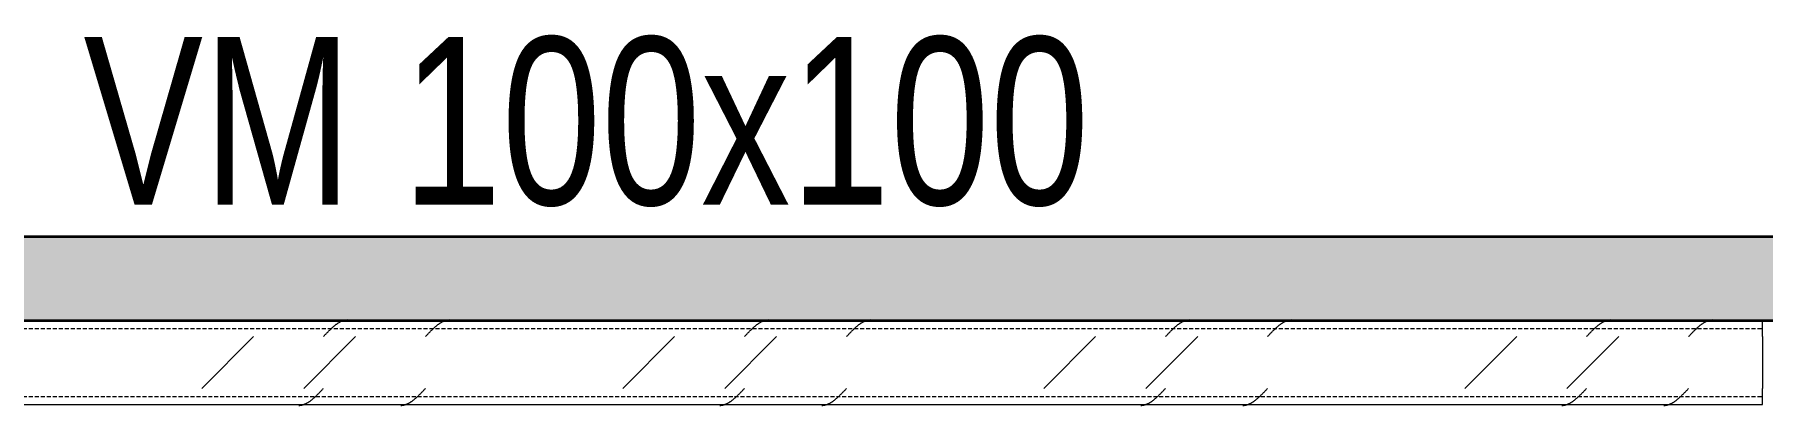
# Model space of a CAD drawing. Header units: centimetres. Extents: x -6111 to 13767, y -285 to 1600.
# Drawn here: x 10934.9 to 11141.2, y 505.4 to 549.7 of the extents above; entities that cross this region are included whole.
import ezdxf

# ---------------------------------------------------------------- set-up
doc = ezdxf.new("R2010")
doc.units = ezdxf.units.CM
doc.linetypes.add('Hidden', pattern=[0.714375, 0.47625, -0.238125])
for name, color, linetype, lineweight in [('A-FLOR', 7, 'Continuous', 9), ('A-FLOR-PATT', 7, 'Continuous', 35), ('S-BEAM', 7, 'Continuous', 9), ('S-BEAM-IDEN', 7, 'Continuous', 18)]:
    doc.layers.add(name, color=color, linetype=linetype, lineweight=lineweight)
doc.styles.add('Century Gothic_2', font='GOTHIC.TTF', dxfattribs={"width": 0.8, "height": 20})

# ---------------------------------------------------------------- blocks, each defined once
blk = doc.blocks.new('PQ_RVR_ARQ-01_ZZ_ZZ_MO_T_A_rvt-4-Elevación Eje 5')
at = {"layer": 'A-FLOR-PATT', "lineweight": 9, "true_color": 0xeaeaea}
blk.add_hatch(color=254, dxfattribs=at).paths.add_polyline_path([(-2573.07, 515.53), (-2300.13, 515.53), (-2300.13, 525.53), (-2573.49, 525.53), (-2573.42, 515.53)])
at = {"layer": 'A-FLOR', "color": 254, "lineweight": 35, "true_color": 0xcccccc}
for p, q in [((-2300.13, 525.53), (-2573.49, 525.53)), ((-2573.49, 515.53), (-2300.13, 515.53))]:
    blk.add_line(p, q, dxfattribs=at)
blk = doc.blocks.new('FP_116-Elevación Eje 5')
at = {"layer": 'S-BEAM'}
blk.add_line((-2302.2, 515.53), (-2572.12, 515.53), dxfattribs=at)
at = {"layer": 'S-BEAM', "color": 9, "true_color": 0xc0c0c0}
for p, q in [((-2473.85, 513.87), (-2473.8, 513.92)), ((-2473.8, 513.92), (-2473.75, 513.97)), ((-2473.75, 513.97), (-2473.71, 514.02)), ((-2473.71, 514.02), (-2473.66, 514.07)), ((-2473.66, 514.07), (-2473.61, 514.12)), ((-2473.61, 514.12), (-2473.57, 514.16)), ((-2473.57, 514.16), (-2473.52, 514.21)), ((-2473.52, 514.21), (-2473.47, 514.26)), ((-2473.47, 514.26), (-2473.43, 514.31)), ((-2473.43, 514.31), (-2473.38, 514.35)), ((-2473.38, 514.35), (-2473.33, 514.4)), ((-2473.33, 514.4), (-2473.29, 514.44)), ((-2473.29, 514.44), (-2473.24, 514.49)), ((-2473.24, 514.49), (-2473.19, 514.53)), ((-2473.19, 514.53), (-2473.15, 514.58)), ((-2473.15, 514.58), (-2473.1, 514.62)), ((-2473.1, 514.62), (-2473.05, 514.66)), ((-2473.05, 514.66), (-2473.01, 514.71)), ((-2473.01, 514.71), (-2472.96, 514.75)), ((-2472.96, 514.75), (-2472.91, 514.79)), ((-2472.91, 514.79), (-2472.87, 514.83)), ((-2472.87, 514.83), (-2472.82, 514.87)), ((-2472.82, 514.87), (-2472.77, 514.91)), ((-2472.77, 514.91), (-2472.72, 514.95)), ((-2472.72, 514.95), (-2472.68, 514.98)), ((-2472.68, 514.98), (-2472.63, 515.02)), ((-2472.63, 515.02), (-2472.58, 515.05)), ((-2472.58, 515.05), (-2472.54, 515.09)), ((-2472.54, 515.09), (-2472.49, 515.12)), ((-2472.49, 515.12), (-2472.44, 515.16)), ((-2472.44, 515.16), (-2472.4, 515.19)), ((-2472.4, 515.19), (-2472.35, 515.22)), ((-2472.35, 515.22), (-2472.3, 515.25)), ((-2472.3, 515.25), (-2472.26, 515.28)), ((-2472.26, 515.28), (-2472.21, 515.31)), ((-2472.21, 515.31), (-2472.16, 515.33)), ((-2472.16, 515.33), (-2472.12, 515.36)), ((-2472.12, 515.36), (-2472.07, 515.38)), ((-2472.07, 515.38), (-2472.02, 515.41)), ((-2472.02, 515.41), (-2471.98, 515.43)), ((-2471.98, 515.43), (-2471.93, 515.45)), ((-2471.93, 515.45), (-2471.88, 515.47)), ((-2471.88, 515.47), (-2471.84, 515.49)), ((-2471.84, 515.49), (-2471.79, 515.51)), ((-2471.79, 515.51), (-2471.74, 515.53)), ((-2471.74, 515.53), (-2471.7, 515.54)), ((-2471.7, 515.54), (-2471.65, 515.56)), ((-2471.65, 515.56), (-2471.6, 515.57)), ((-2471.6, 515.57), (-2471.56, 515.59)), ((-2471.56, 515.59), (-2471.51, 515.6)), ((-2471.51, 515.6), (-2471.46, 515.61)), ((-2471.46, 515.61), (-2471.42, 515.62)), ((-2471.42, 515.62), (-2471.37, 515.63)), ((-2471.37, 515.63), (-2471.32, 515.63)), ((-2471.32, 515.63), (-2471.28, 515.64)), ((-2471.28, 515.64), (-2471.23, 515.64)), ((-2471.23, 515.64), (-2471.18, 515.64)), ((-2471.18, 515.64), (-2471.14, 515.65)), ((-2461.66, 513.87), (-2461.61, 513.92)), ((-2461.61, 513.92), (-2461.56, 513.97)), ((-2461.56, 513.97), (-2461.52, 514.02)), ((-2461.52, 514.02), (-2461.47, 514.07)), ((-2461.47, 514.07), (-2461.42, 514.12)), ((-2461.42, 514.12), (-2461.38, 514.16)), ((-2461.38, 514.16), (-2461.33, 514.21)), ((-2461.33, 514.21), (-2461.28, 514.26)), ((-2461.28, 514.26), (-2461.24, 514.31)), ((-2461.24, 514.31), (-2461.19, 514.35)), ((-2461.19, 514.35), (-2461.14, 514.4)), ((-2461.14, 514.4), (-2461.1, 514.44)), ((-2461.1, 514.44), (-2461.05, 514.49)), ((-2461.05, 514.49), (-2461, 514.53)), ((-2461, 514.53), (-2460.96, 514.58)), ((-2460.96, 514.58), (-2460.91, 514.62)), ((-2460.91, 514.62), (-2460.86, 514.66)), ((-2460.86, 514.66), (-2460.82, 514.71)), ((-2460.82, 514.71), (-2460.77, 514.75)), ((-2460.77, 514.75), (-2460.72, 514.79)), ((-2460.72, 514.79), (-2460.68, 514.83)), ((-2460.68, 514.83), (-2460.63, 514.87)), ((-2460.63, 514.87), (-2460.58, 514.91)), ((-2460.58, 514.91), (-2460.54, 514.95)), ((-2460.54, 514.95), (-2460.49, 514.98)), ((-2460.49, 514.98), (-2460.44, 515.02)), ((-2460.44, 515.02), (-2460.4, 515.05)), ((-2460.4, 515.05), (-2460.35, 515.09)), ((-2460.35, 515.09), (-2460.3, 515.12)), ((-2460.3, 515.12), (-2460.25, 515.16)), ((-2460.25, 515.16), (-2460.21, 515.19)), ((-2460.21, 515.19), (-2460.16, 515.22)), ((-2460.16, 515.22), (-2460.11, 515.25)), ((-2460.11, 515.25), (-2460.07, 515.28)), ((-2460.07, 515.28), (-2460.02, 515.31)), ((-2460.02, 515.31), (-2459.97, 515.33)), ((-2459.97, 515.33), (-2459.93, 515.36)), ((-2459.93, 515.36), (-2459.88, 515.38)), ((-2459.88, 515.38), (-2459.83, 515.41)), ((-2459.83, 515.41), (-2459.79, 515.43)), ((-2459.79, 515.43), (-2459.74, 515.45)), ((-2459.74, 515.45), (-2459.69, 515.47)), ((-2459.69, 515.47), (-2459.65, 515.49)), ((-2459.65, 515.49), (-2459.6, 515.51)), ((-2459.6, 515.51), (-2459.55, 515.53)), ((-2459.55, 515.53), (-2459.51, 515.54)), ((-2459.51, 515.54), (-2459.46, 515.56)), ((-2459.46, 515.56), (-2459.41, 515.57)), ((-2459.41, 515.57), (-2459.37, 515.59)), ((-2459.37, 515.59), (-2459.32, 515.6)), ((-2459.32, 515.6), (-2459.27, 515.61)), ((-2459.27, 515.61), (-2459.23, 515.62)), ((-2459.23, 515.62), (-2459.18, 515.63)), ((-2459.18, 515.63), (-2459.13, 515.63)), ((-2459.13, 515.63), (-2459.09, 515.64)), ((-2459.09, 515.64), (-2459.04, 515.64)), ((-2459.04, 515.64), (-2458.99, 515.64)), ((-2458.99, 515.64), (-2458.95, 515.65)), ((-2423.56, 513.87), (-2423.51, 513.92)), ((-2423.51, 513.92), (-2423.46, 513.97)), ((-2423.46, 513.97), (-2423.42, 514.02)), ((-2423.42, 514.02), (-2423.37, 514.07)), ((-2423.37, 514.07), (-2423.32, 514.12)), ((-2423.32, 514.12), (-2423.28, 514.16)), ((-2423.28, 514.16), (-2423.23, 514.21)), ((-2423.23, 514.21), (-2423.18, 514.26)), ((-2423.18, 514.26), (-2423.14, 514.31)), ((-2423.14, 514.31), (-2423.09, 514.35)), ((-2423.09, 514.35), (-2423.04, 514.4)), ((-2423.04, 514.4), (-2423, 514.44)), ((-2423, 514.44), (-2422.95, 514.49)), ((-2422.95, 514.49), (-2422.9, 514.53)), ((-2422.9, 514.53), (-2422.86, 514.58)), ((-2422.86, 514.58), (-2422.81, 514.62)), ((-2422.81, 514.62), (-2422.76, 514.66)), ((-2422.76, 514.66), (-2422.72, 514.71)), ((-2422.72, 514.71), (-2422.67, 514.75)), ((-2422.67, 514.75), (-2422.62, 514.79)), ((-2422.62, 514.79), (-2422.58, 514.83)), ((-2422.58, 514.83), (-2422.53, 514.87)), ((-2422.53, 514.87), (-2422.48, 514.91)), ((-2422.48, 514.91), (-2422.44, 514.95)), ((-2422.44, 514.95), (-2422.39, 514.98)), ((-2422.39, 514.98), (-2422.34, 515.02)), ((-2422.34, 515.02), (-2422.3, 515.05)), ((-2422.3, 515.05), (-2422.25, 515.09)), ((-2422.25, 515.09), (-2422.2, 515.12)), ((-2422.2, 515.12), (-2422.15, 515.16)), ((-2422.15, 515.16), (-2422.11, 515.19)), ((-2422.11, 515.19), (-2422.06, 515.22)), ((-2422.06, 515.22), (-2422.01, 515.25)), ((-2422.01, 515.25), (-2421.97, 515.28)), ((-2421.97, 515.28), (-2421.92, 515.31)), ((-2421.92, 515.31), (-2421.87, 515.33)), ((-2421.87, 515.33), (-2421.83, 515.36)), ((-2421.83, 515.36), (-2421.78, 515.38)), ((-2421.78, 515.38), (-2421.73, 515.41)), ((-2421.73, 515.41), (-2421.69, 515.43)), ((-2421.69, 515.43), (-2421.64, 515.45)), ((-2421.64, 515.45), (-2421.59, 515.47)), ((-2421.59, 515.47), (-2421.55, 515.49)), ((-2421.55, 515.49), (-2421.5, 515.51)), ((-2421.5, 515.51), (-2421.45, 515.53)), ((-2421.45, 515.53), (-2421.41, 515.54)), ((-2421.41, 515.54), (-2421.36, 515.56)), ((-2421.36, 515.56), (-2421.31, 515.57)), ((-2421.31, 515.57), (-2421.27, 515.59)), ((-2421.27, 515.59), (-2421.22, 515.6)), ((-2421.22, 515.6), (-2421.17, 515.61)), ((-2421.17, 515.61), (-2421.13, 515.62)), ((-2421.13, 515.62), (-2421.08, 515.63)), ((-2421.08, 515.63), (-2421.03, 515.63)), ((-2421.03, 515.63), (-2420.99, 515.64)), ((-2420.99, 515.64), (-2420.94, 515.64)), ((-2420.94, 515.64), (-2420.89, 515.64)), ((-2420.89, 515.64), (-2420.85, 515.65)), ((-2411.37, 513.87), (-2411.32, 513.92)), ((-2411.32, 513.92), (-2411.27, 513.97)), ((-2411.27, 513.97), (-2411.23, 514.02)), ((-2411.23, 514.02), (-2411.18, 514.07)), ((-2411.18, 514.07), (-2411.13, 514.12)), ((-2411.13, 514.12), (-2411.09, 514.16)), ((-2411.09, 514.16), (-2411.04, 514.21)), ((-2411.04, 514.21), (-2410.99, 514.26)), ((-2410.99, 514.26), (-2410.95, 514.31)), ((-2410.95, 514.31), (-2410.9, 514.35)), ((-2410.9, 514.35), (-2410.85, 514.4)), ((-2410.85, 514.4), (-2410.81, 514.44)), ((-2410.81, 514.44), (-2410.76, 514.49)), ((-2410.76, 514.49), (-2410.71, 514.53)), ((-2410.71, 514.53), (-2410.67, 514.58)), ((-2410.67, 514.58), (-2410.62, 514.62)), ((-2410.62, 514.62), (-2410.57, 514.66)), ((-2410.57, 514.66), (-2410.53, 514.71)), ((-2410.53, 514.71), (-2410.48, 514.75)), ((-2410.48, 514.75), (-2410.43, 514.79)), ((-2410.43, 514.79), (-2410.39, 514.83)), ((-2410.39, 514.83), (-2410.34, 514.87)), ((-2410.34, 514.87), (-2410.29, 514.91)), ((-2410.29, 514.91), (-2410.25, 514.95)), ((-2410.25, 514.95), (-2410.2, 514.98)), ((-2410.2, 514.98), (-2410.15, 515.02)), ((-2410.15, 515.02), (-2410.11, 515.05)), ((-2410.11, 515.05), (-2410.06, 515.09)), ((-2410.06, 515.09), (-2410.01, 515.12)), ((-2410.01, 515.12), (-2409.97, 515.16)), ((-2409.97, 515.16), (-2409.92, 515.19)), ((-2409.92, 515.19), (-2409.87, 515.22)), ((-2409.87, 515.22), (-2409.83, 515.25)), ((-2409.83, 515.25), (-2409.78, 515.28)), ((-2409.78, 515.28), (-2409.73, 515.31)), ((-2409.73, 515.31), (-2409.68, 515.33)), ((-2409.68, 515.33), (-2409.64, 515.36)), ((-2409.64, 515.36), (-2409.59, 515.38)), ((-2409.59, 515.38), (-2409.54, 515.41)), ((-2409.54, 515.41), (-2409.5, 515.43)), ((-2409.5, 515.43), (-2409.45, 515.45)), ((-2409.45, 515.45), (-2409.4, 515.47)), ((-2409.4, 515.47), (-2409.36, 515.49)), ((-2409.36, 515.49), (-2409.31, 515.51)), ((-2409.31, 515.51), (-2409.26, 515.53)), ((-2409.26, 515.53), (-2409.22, 515.54)), ((-2409.22, 515.54), (-2409.17, 515.56)), ((-2409.17, 515.56), (-2409.12, 515.57)), ((-2409.12, 515.57), (-2409.08, 515.59)), ((-2409.08, 515.59), (-2409.03, 515.6)), ((-2409.03, 515.6), (-2408.98, 515.61)), ((-2408.98, 515.61), (-2408.94, 515.62)), ((-2408.94, 515.62), (-2408.89, 515.63)), ((-2408.89, 515.63), (-2408.84, 515.63)), ((-2408.84, 515.63), (-2408.8, 515.64)), ((-2408.8, 515.64), (-2408.75, 515.64)), ((-2408.75, 515.64), (-2408.7, 515.64)), ((-2408.7, 515.64), (-2408.66, 515.65)), ((-2373.27, 513.87), (-2373.22, 513.92)), ((-2373.22, 513.92), (-2373.17, 513.97)), ((-2373.17, 513.97), (-2373.13, 514.02)), ((-2373.13, 514.02), (-2373.08, 514.07)), ((-2373.08, 514.07), (-2373.03, 514.12)), ((-2373.03, 514.12), (-2372.99, 514.16)), ((-2372.99, 514.16), (-2372.94, 514.21)), ((-2372.94, 514.21), (-2372.89, 514.26)), ((-2372.89, 514.26), (-2372.85, 514.31)), ((-2372.85, 514.31), (-2372.8, 514.35)), ((-2372.8, 514.35), (-2372.75, 514.4)), ((-2372.75, 514.4), (-2372.71, 514.44)), ((-2372.71, 514.44), (-2372.66, 514.49)), ((-2372.66, 514.49), (-2372.61, 514.53)), ((-2372.61, 514.53), (-2372.57, 514.58)), ((-2372.57, 514.58), (-2372.52, 514.62)), ((-2372.52, 514.62), (-2372.47, 514.66)), ((-2372.47, 514.66), (-2372.43, 514.71)), ((-2372.43, 514.71), (-2372.38, 514.75)), ((-2372.38, 514.75), (-2372.33, 514.79)), ((-2372.33, 514.79), (-2372.29, 514.83)), ((-2372.29, 514.83), (-2372.24, 514.87)), ((-2372.24, 514.87), (-2372.19, 514.91)), ((-2372.19, 514.91), (-2372.15, 514.95)), ((-2372.15, 514.95), (-2372.1, 514.98)), ((-2372.1, 514.98), (-2372.05, 515.02)), ((-2372.05, 515.02), (-2372.01, 515.05)), ((-2372.01, 515.05), (-2371.96, 515.09)), ((-2371.96, 515.09), (-2371.91, 515.12)), ((-2371.91, 515.12), (-2371.87, 515.16)), ((-2371.87, 515.16), (-2371.82, 515.19)), ((-2371.82, 515.19), (-2371.77, 515.22)), ((-2371.77, 515.22), (-2371.73, 515.25)), ((-2371.73, 515.25), (-2371.68, 515.28)), ((-2371.68, 515.28), (-2371.63, 515.31)), ((-2371.63, 515.31), (-2371.58, 515.33)), ((-2371.58, 515.33), (-2371.54, 515.36)), ((-2371.54, 515.36), (-2371.49, 515.38)), ((-2371.49, 515.38), (-2371.44, 515.41)), ((-2371.44, 515.41), (-2371.4, 515.43)), ((-2371.4, 515.43), (-2371.35, 515.45)), ((-2371.35, 515.45), (-2371.3, 515.47)), ((-2371.3, 515.47), (-2371.26, 515.49)), ((-2371.26, 515.49), (-2371.21, 515.51)), ((-2371.21, 515.51), (-2371.16, 515.53)), ((-2371.16, 515.53), (-2371.12, 515.54)), ((-2371.12, 515.54), (-2371.07, 515.56)), ((-2371.07, 515.56), (-2371.02, 515.57)), ((-2371.02, 515.57), (-2370.98, 515.59)), ((-2370.98, 515.59), (-2370.93, 515.6)), ((-2370.93, 515.6), (-2370.88, 515.61)), ((-2370.88, 515.61), (-2370.84, 515.62)), ((-2370.84, 515.62), (-2370.79, 515.63)), ((-2370.79, 515.63), (-2370.74, 515.63)), ((-2370.74, 515.63), (-2370.7, 515.64)), ((-2370.7, 515.64), (-2370.65, 515.64)), ((-2370.65, 515.64), (-2370.6, 515.64)), ((-2370.6, 515.64), (-2370.56, 515.65)), ((-2361.08, 513.87), (-2361.03, 513.92)), ((-2361.03, 513.92), (-2360.99, 513.97)), ((-2360.99, 513.97), (-2360.94, 514.02)), ((-2360.94, 514.02), (-2360.89, 514.07)), ((-2360.89, 514.07), (-2360.84, 514.12)), ((-2360.84, 514.12), (-2360.8, 514.16)), ((-2360.8, 514.16), (-2360.75, 514.21)), ((-2360.75, 514.21), (-2360.7, 514.26)), ((-2360.7, 514.26), (-2360.66, 514.31)), ((-2360.66, 514.31), (-2360.61, 514.35)), ((-2360.61, 514.35), (-2360.56, 514.4)), ((-2360.56, 514.4), (-2360.52, 514.44)), ((-2360.52, 514.44), (-2360.47, 514.49)), ((-2360.47, 514.49), (-2360.42, 514.53)), ((-2360.42, 514.53), (-2360.38, 514.58)), ((-2360.38, 514.58), (-2360.33, 514.62)), ((-2360.33, 514.62), (-2360.28, 514.66)), ((-2360.28, 514.66), (-2360.24, 514.71)), ((-2360.24, 514.71), (-2360.19, 514.75)), ((-2360.19, 514.75), (-2360.14, 514.79)), ((-2360.14, 514.79), (-2360.1, 514.83)), ((-2360.1, 514.83), (-2360.05, 514.87)), ((-2360.05, 514.87), (-2360, 514.91)), ((-2360, 514.91), (-2359.96, 514.95)), ((-2359.96, 514.95), (-2359.91, 514.98)), ((-2359.91, 514.98), (-2359.86, 515.02)), ((-2359.86, 515.02), (-2359.82, 515.05)), ((-2359.82, 515.05), (-2359.77, 515.09)), ((-2359.77, 515.09), (-2359.72, 515.12)), ((-2359.72, 515.12), (-2359.68, 515.16)), ((-2359.68, 515.16), (-2359.63, 515.19)), ((-2359.63, 515.19), (-2359.58, 515.22)), ((-2359.58, 515.22), (-2359.54, 515.25)), ((-2359.54, 515.25), (-2359.49, 515.28)), ((-2359.49, 515.28), (-2359.44, 515.31)), ((-2359.44, 515.31), (-2359.4, 515.33)), ((-2359.4, 515.33), (-2359.35, 515.36)), ((-2359.35, 515.36), (-2359.3, 515.38)), ((-2359.3, 515.38), (-2359.26, 515.41)), ((-2359.26, 515.41), (-2359.21, 515.43)), ((-2359.21, 515.43), (-2359.16, 515.45)), ((-2359.16, 515.45), (-2359.11, 515.47)), ((-2359.11, 515.47), (-2359.07, 515.49)), ((-2359.07, 515.49), (-2359.02, 515.51)), ((-2359.02, 515.51), (-2358.97, 515.53)), ((-2358.97, 515.53), (-2358.93, 515.54)), ((-2358.93, 515.54), (-2358.88, 515.56)), ((-2358.88, 515.56), (-2358.83, 515.57)), ((-2358.83, 515.57), (-2358.79, 515.59)), ((-2358.79, 515.59), (-2358.74, 515.6)), ((-2358.74, 515.6), (-2358.69, 515.61)), ((-2358.69, 515.61), (-2358.65, 515.62)), ((-2358.65, 515.62), (-2358.6, 515.63)), ((-2358.6, 515.63), (-2358.55, 515.63)), ((-2358.55, 515.63), (-2358.51, 515.64)), ((-2358.51, 515.64), (-2358.46, 515.64)), ((-2358.46, 515.64), (-2358.41, 515.64)), ((-2358.41, 515.64), (-2358.37, 515.65)), ((-2322.98, 513.87), (-2322.93, 513.92)), ((-2322.93, 513.92), (-2322.89, 513.97)), ((-2322.89, 513.97), (-2322.84, 514.02)), ((-2322.84, 514.02), (-2322.79, 514.07)), ((-2322.79, 514.07), (-2322.74, 514.12)), ((-2322.74, 514.12), (-2322.7, 514.16)), ((-2322.7, 514.16), (-2322.65, 514.21)), ((-2322.65, 514.21), (-2322.6, 514.26)), ((-2322.6, 514.26), (-2322.56, 514.31)), ((-2322.56, 514.31), (-2322.51, 514.35)), ((-2322.51, 514.35), (-2322.46, 514.4)), ((-2322.46, 514.4), (-2322.42, 514.44)), ((-2322.42, 514.44), (-2322.37, 514.49)), ((-2322.37, 514.49), (-2322.32, 514.53)), ((-2322.32, 514.53), (-2322.28, 514.58)), ((-2322.28, 514.58), (-2322.23, 514.62)), ((-2322.23, 514.62), (-2322.18, 514.66)), ((-2322.18, 514.66), (-2322.14, 514.71)), ((-2322.14, 514.71), (-2322.09, 514.75)), ((-2322.09, 514.75), (-2322.04, 514.79)), ((-2322.04, 514.79), (-2322, 514.83)), ((-2322, 514.83), (-2321.95, 514.87)), ((-2321.95, 514.87), (-2321.9, 514.91)), ((-2321.9, 514.91), (-2321.86, 514.95)), ((-2321.86, 514.95), (-2321.81, 514.98)), ((-2321.81, 514.98), (-2321.76, 515.02)), ((-2321.76, 515.02), (-2321.72, 515.05)), ((-2321.72, 515.05), (-2321.67, 515.09)), ((-2321.67, 515.09), (-2321.62, 515.12)), ((-2321.62, 515.12), (-2321.58, 515.16)), ((-2321.58, 515.16), (-2321.53, 515.19)), ((-2321.53, 515.19), (-2321.48, 515.22)), ((-2321.48, 515.22), (-2321.44, 515.25)), ((-2321.44, 515.25), (-2321.39, 515.28)), ((-2321.39, 515.28), (-2321.34, 515.31)), ((-2321.34, 515.31), (-2321.3, 515.33)), ((-2321.3, 515.33), (-2321.25, 515.36)), ((-2321.25, 515.36), (-2321.2, 515.38)), ((-2321.2, 515.38), (-2321.16, 515.41)), ((-2321.16, 515.41), (-2321.11, 515.43)), ((-2321.11, 515.43), (-2321.06, 515.45)), ((-2321.06, 515.45), (-2321.01, 515.47)), ((-2321.01, 515.47), (-2320.97, 515.49)), ((-2320.97, 515.49), (-2320.92, 515.51)), ((-2320.92, 515.51), (-2320.87, 515.53)), ((-2320.87, 515.53), (-2320.83, 515.54)), ((-2320.83, 515.54), (-2320.78, 515.56)), ((-2320.78, 515.56), (-2320.73, 515.57)), ((-2320.73, 515.57), (-2320.69, 515.59)), ((-2320.69, 515.59), (-2320.64, 515.6)), ((-2320.64, 515.6), (-2320.59, 515.61)), ((-2320.59, 515.61), (-2320.55, 515.62)), ((-2320.55, 515.62), (-2320.5, 515.63)), ((-2320.5, 515.63), (-2320.45, 515.63)), ((-2320.45, 515.63), (-2320.41, 515.64)), ((-2320.41, 515.64), (-2320.36, 515.64)), ((-2320.36, 515.64), (-2320.31, 515.64)), ((-2320.31, 515.64), (-2320.27, 515.65)), ((-2310.79, 513.87), (-2310.74, 513.92)), ((-2310.74, 513.92), (-2310.7, 513.97)), ((-2310.7, 513.97), (-2310.65, 514.02)), ((-2310.65, 514.02), (-2310.6, 514.07)), ((-2310.6, 514.07), (-2310.56, 514.12)), ((-2310.56, 514.12), (-2310.51, 514.16)), ((-2310.51, 514.16), (-2310.46, 514.21)), ((-2310.46, 514.21), (-2310.42, 514.26)), ((-2310.42, 514.26), (-2310.37, 514.31)), ((-2310.37, 514.31), (-2310.32, 514.35)), ((-2310.32, 514.35), (-2310.27, 514.4)), ((-2310.27, 514.4), (-2310.23, 514.44)), ((-2310.23, 514.44), (-2310.18, 514.49)), ((-2310.18, 514.49), (-2310.13, 514.53)), ((-2310.13, 514.53), (-2310.09, 514.58)), ((-2310.09, 514.58), (-2310.04, 514.62)), ((-2310.04, 514.62), (-2309.99, 514.66)), ((-2309.99, 514.66), (-2309.95, 514.71)), ((-2309.95, 514.71), (-2309.9, 514.75)), ((-2309.9, 514.75), (-2309.85, 514.79)), ((-2309.85, 514.79), (-2309.81, 514.83)), ((-2309.81, 514.83), (-2309.76, 514.87)), ((-2309.76, 514.87), (-2309.71, 514.91)), ((-2309.71, 514.91), (-2309.67, 514.95)), ((-2309.67, 514.95), (-2309.62, 514.98)), ((-2309.62, 514.98), (-2309.57, 515.02)), ((-2309.57, 515.02), (-2309.53, 515.05)), ((-2309.53, 515.05), (-2309.48, 515.09)), ((-2309.48, 515.09), (-2309.43, 515.12)), ((-2309.43, 515.12), (-2309.39, 515.16)), ((-2309.39, 515.16), (-2309.34, 515.19)), ((-2309.34, 515.19), (-2309.29, 515.22)), ((-2309.29, 515.22), (-2309.25, 515.25)), ((-2309.25, 515.25), (-2309.2, 515.28)), ((-2309.2, 515.28), (-2309.15, 515.31)), ((-2309.15, 515.31), (-2309.11, 515.33)), ((-2309.11, 515.33), (-2309.06, 515.36)), ((-2309.06, 515.36), (-2309.01, 515.38)), ((-2309.01, 515.38), (-2308.97, 515.41)), ((-2308.97, 515.41), (-2308.92, 515.43)), ((-2308.92, 515.43), (-2308.87, 515.45)), ((-2308.87, 515.45), (-2308.83, 515.47)), ((-2308.83, 515.47), (-2308.78, 515.49)), ((-2308.78, 515.49), (-2308.73, 515.51)), ((-2308.73, 515.51), (-2308.69, 515.53)), ((-2308.69, 515.53), (-2308.64, 515.54)), ((-2308.64, 515.54), (-2308.59, 515.56)), ((-2308.59, 515.56), (-2308.54, 515.57)), ((-2308.54, 515.57), (-2308.5, 515.59)), ((-2308.5, 515.59), (-2308.45, 515.6)), ((-2308.45, 515.6), (-2308.4, 515.61)), ((-2308.4, 515.61), (-2308.36, 515.62)), ((-2308.36, 515.62), (-2308.31, 515.63)), ((-2308.31, 515.63), (-2308.26, 515.63)), ((-2308.26, 515.63), (-2308.22, 515.64)), ((-2308.22, 515.64), (-2308.17, 515.64)), ((-2308.17, 515.64), (-2308.12, 515.64)), ((-2308.12, 515.64), (-2308.08, 515.65)), ((-2474.08, 513.63), (-2474.03, 513.68)), ((-2474.03, 513.68), (-2473.99, 513.72)), ((-2473.99, 513.72), (-2473.94, 513.77)), ((-2473.94, 513.77), (-2473.89, 513.82)), ((-2473.89, 513.82), (-2473.85, 513.87)), ((-2461.89, 513.63), (-2461.84, 513.68)), ((-2461.84, 513.68), (-2461.8, 513.72)), ((-2461.8, 513.72), (-2461.75, 513.77)), ((-2461.75, 513.77), (-2461.7, 513.82)), ((-2461.7, 513.82), (-2461.66, 513.87)), ((-2423.79, 513.63), (-2423.74, 513.68)), ((-2423.74, 513.68), (-2423.7, 513.72)), ((-2423.7, 513.72), (-2423.65, 513.77)), ((-2423.65, 513.77), (-2423.6, 513.82)), ((-2423.6, 513.82), (-2423.56, 513.87)), ((-2411.6, 513.63), (-2411.56, 513.68)), ((-2411.56, 513.68), (-2411.51, 513.72)), ((-2411.51, 513.72), (-2411.46, 513.77)), ((-2411.46, 513.77), (-2411.41, 513.82)), ((-2411.41, 513.82), (-2411.37, 513.87)), ((-2373.5, 513.63), (-2373.46, 513.68)), ((-2373.46, 513.68), (-2373.41, 513.72)), ((-2373.41, 513.72), (-2373.36, 513.77)), ((-2373.36, 513.77), (-2373.31, 513.82)), ((-2373.31, 513.82), (-2373.27, 513.87)), ((-2361.31, 513.63), (-2361.27, 513.68)), ((-2361.27, 513.68), (-2361.22, 513.72)), ((-2361.22, 513.72), (-2361.17, 513.77)), ((-2361.17, 513.77), (-2361.13, 513.82)), ((-2361.13, 513.82), (-2361.08, 513.87)), ((-2323.21, 513.63), (-2323.17, 513.68)), ((-2323.17, 513.68), (-2323.12, 513.72)), ((-2323.12, 513.72), (-2323.07, 513.77)), ((-2323.07, 513.77), (-2323.03, 513.82)), ((-2323.03, 513.82), (-2322.98, 513.87)), ((-2311.02, 513.63), (-2310.98, 513.68)), ((-2310.98, 513.68), (-2310.93, 513.72)), ((-2310.93, 513.72), (-2310.88, 513.77)), ((-2310.88, 513.77), (-2310.84, 513.82)), ((-2310.84, 513.82), (-2310.79, 513.87))]:
    blk.add_line(p, q, dxfattribs=at)
blk = doc.blocks.new('FP_117-Elevación Eje 5')
at = {"layer": 'S-BEAM', "color": 9, "true_color": 0xc0c0c0}
for p, q in [((-2476.19, 505.63), (-2476.14, 505.65)), ((-2476.14, 505.65), (-2476.09, 505.68)), ((-2476.09, 505.68), (-2476.05, 505.7)), ((-2476.05, 505.7), (-2476, 505.73)), ((-2476, 505.73), (-2475.95, 505.75)), ((-2475.95, 505.75), (-2475.91, 505.78)), ((-2475.91, 505.78), (-2475.86, 505.81)), ((-2475.86, 505.81), (-2475.81, 505.84)), ((-2475.81, 505.84), (-2475.76, 505.87)), ((-2475.76, 505.87), (-2475.72, 505.9)), ((-2475.72, 505.9), (-2475.67, 505.94)), ((-2475.67, 505.94), (-2475.62, 505.97)), ((-2475.62, 505.97), (-2475.58, 506.01)), ((-2475.58, 506.01), (-2475.53, 506.04)), ((-2475.53, 506.04), (-2475.48, 506.08)), ((-2475.48, 506.08), (-2475.44, 506.12)), ((-2475.44, 506.12), (-2475.39, 506.15)), ((-2475.39, 506.15), (-2475.34, 506.19)), ((-2475.34, 506.19), (-2475.3, 506.23)), ((-2475.3, 506.23), (-2475.25, 506.27)), ((-2475.25, 506.27), (-2475.2, 506.31)), ((-2475.2, 506.31), (-2475.16, 506.35)), ((-2475.16, 506.35), (-2475.11, 506.4)), ((-2475.11, 506.4), (-2475.06, 506.44)), ((-2475.06, 506.44), (-2475.02, 506.48)), ((-2475.02, 506.48), (-2474.97, 506.53)), ((-2474.97, 506.53), (-2474.92, 506.57)), ((-2474.92, 506.57), (-2474.88, 506.62)), ((-2474.88, 506.62), (-2474.83, 506.66)), ((-2474.83, 506.66), (-2474.78, 506.71)), ((-2474.78, 506.71), (-2474.74, 506.75)), ((-2474.74, 506.75), (-2474.69, 506.8)), ((-2474.69, 506.8), (-2474.64, 506.85)), ((-2474.64, 506.85), (-2474.6, 506.9)), ((-2474.6, 506.9), (-2474.55, 506.94)), ((-2474.55, 506.94), (-2474.5, 506.99)), ((-2474.5, 506.99), (-2474.46, 507.04)), ((-2474.46, 507.04), (-2474.41, 507.09)), ((-2474.41, 507.09), (-2474.36, 507.14)), ((-2474.36, 507.14), (-2474.32, 507.19)), ((-2474.32, 507.19), (-2474.27, 507.24)), ((-2474.27, 507.24), (-2474.22, 507.29)), ((-2474.22, 507.29), (-2474.18, 507.34)), ((-2474.18, 507.34), (-2474.13, 507.39)), ((-2474.13, 507.39), (-2474.08, 507.44)), ((-2464, 505.63), (-2463.95, 505.65)), ((-2463.95, 505.65), (-2463.9, 505.68)), ((-2463.9, 505.68), (-2463.86, 505.7)), ((-2463.86, 505.7), (-2463.81, 505.73)), ((-2463.81, 505.73), (-2463.76, 505.75)), ((-2463.76, 505.75), (-2463.72, 505.78)), ((-2463.72, 505.78), (-2463.67, 505.81)), ((-2463.67, 505.81), (-2463.62, 505.84)), ((-2463.62, 505.84), (-2463.58, 505.87)), ((-2463.58, 505.87), (-2463.53, 505.9)), ((-2463.53, 505.9), (-2463.48, 505.94)), ((-2463.48, 505.94), (-2463.44, 505.97)), ((-2463.44, 505.97), (-2463.39, 506.01)), ((-2463.39, 506.01), (-2463.34, 506.04)), ((-2463.34, 506.04), (-2463.29, 506.08)), ((-2463.29, 506.08), (-2463.25, 506.12)), ((-2463.25, 506.12), (-2463.2, 506.15)), ((-2463.2, 506.15), (-2463.15, 506.19)), ((-2463.15, 506.19), (-2463.11, 506.23)), ((-2463.11, 506.23), (-2463.06, 506.27)), ((-2463.06, 506.27), (-2463.01, 506.31)), ((-2463.01, 506.31), (-2462.97, 506.35)), ((-2462.97, 506.35), (-2462.92, 506.4)), ((-2462.92, 506.4), (-2462.87, 506.44)), ((-2462.87, 506.44), (-2462.83, 506.48)), ((-2462.83, 506.48), (-2462.78, 506.53)), ((-2462.78, 506.53), (-2462.73, 506.57)), ((-2462.73, 506.57), (-2462.69, 506.62)), ((-2462.69, 506.62), (-2462.64, 506.66)), ((-2462.64, 506.66), (-2462.59, 506.71)), ((-2462.59, 506.71), (-2462.55, 506.75)), ((-2462.55, 506.75), (-2462.5, 506.8)), ((-2462.5, 506.8), (-2462.45, 506.85)), ((-2462.45, 506.85), (-2462.41, 506.9)), ((-2462.41, 506.9), (-2462.36, 506.94)), ((-2462.36, 506.94), (-2462.31, 506.99)), ((-2462.31, 506.99), (-2462.27, 507.04)), ((-2462.27, 507.04), (-2462.22, 507.09)), ((-2462.22, 507.09), (-2462.17, 507.14)), ((-2462.17, 507.14), (-2462.13, 507.19)), ((-2462.13, 507.19), (-2462.08, 507.24)), ((-2462.08, 507.24), (-2462.03, 507.29)), ((-2462.03, 507.29), (-2461.99, 507.34)), ((-2461.99, 507.34), (-2461.94, 507.39)), ((-2461.94, 507.39), (-2461.89, 507.44)), ((-2425.9, 505.63), (-2425.85, 505.65)), ((-2425.85, 505.65), (-2425.8, 505.68)), ((-2425.8, 505.68), (-2425.76, 505.7)), ((-2425.76, 505.7), (-2425.71, 505.73)), ((-2425.71, 505.73), (-2425.66, 505.75)), ((-2425.66, 505.75), (-2425.62, 505.78)), ((-2425.62, 505.78), (-2425.57, 505.81)), ((-2425.57, 505.81), (-2425.52, 505.84)), ((-2425.52, 505.84), (-2425.48, 505.87)), ((-2425.48, 505.87), (-2425.43, 505.9)), ((-2425.43, 505.9), (-2425.38, 505.94)), ((-2425.38, 505.94), (-2425.34, 505.97)), ((-2425.34, 505.97), (-2425.29, 506.01)), ((-2425.29, 506.01), (-2425.24, 506.04)), ((-2425.24, 506.04), (-2425.19, 506.08)), ((-2425.19, 506.08), (-2425.15, 506.12)), ((-2425.15, 506.12), (-2425.1, 506.15)), ((-2425.1, 506.15), (-2425.05, 506.19)), ((-2425.05, 506.19), (-2425.01, 506.23)), ((-2425.01, 506.23), (-2424.96, 506.27)), ((-2424.96, 506.27), (-2424.91, 506.31)), ((-2424.91, 506.31), (-2424.87, 506.35)), ((-2424.87, 506.35), (-2424.82, 506.4)), ((-2424.82, 506.4), (-2424.77, 506.44)), ((-2424.77, 506.44), (-2424.73, 506.48)), ((-2424.73, 506.48), (-2424.68, 506.53)), ((-2424.68, 506.53), (-2424.63, 506.57)), ((-2424.63, 506.57), (-2424.59, 506.62)), ((-2424.59, 506.62), (-2424.54, 506.66)), ((-2424.54, 506.66), (-2424.49, 506.71)), ((-2424.49, 506.71), (-2424.45, 506.75)), ((-2424.45, 506.75), (-2424.4, 506.8)), ((-2424.4, 506.8), (-2424.35, 506.85)), ((-2424.35, 506.85), (-2424.31, 506.9)), ((-2424.31, 506.9), (-2424.26, 506.94)), ((-2424.26, 506.94), (-2424.21, 506.99)), ((-2424.21, 506.99), (-2424.17, 507.04)), ((-2424.17, 507.04), (-2424.12, 507.09)), ((-2424.12, 507.09), (-2424.07, 507.14)), ((-2424.07, 507.14), (-2424.03, 507.19)), ((-2424.03, 507.19), (-2423.98, 507.24)), ((-2423.98, 507.24), (-2423.93, 507.29)), ((-2423.93, 507.29), (-2423.89, 507.34)), ((-2423.89, 507.34), (-2423.84, 507.39)), ((-2423.84, 507.39), (-2423.79, 507.44)), ((-2413.71, 505.63), (-2413.66, 505.65)), ((-2413.66, 505.65), (-2413.61, 505.68)), ((-2413.61, 505.68), (-2413.57, 505.7)), ((-2413.57, 505.7), (-2413.52, 505.73)), ((-2413.52, 505.73), (-2413.47, 505.75)), ((-2413.47, 505.75), (-2413.43, 505.78)), ((-2413.43, 505.78), (-2413.38, 505.81)), ((-2413.38, 505.81), (-2413.33, 505.84)), ((-2413.33, 505.84), (-2413.29, 505.87)), ((-2413.29, 505.87), (-2413.24, 505.9)), ((-2413.24, 505.9), (-2413.19, 505.94)), ((-2413.19, 505.94), (-2413.15, 505.97)), ((-2413.15, 505.97), (-2413.1, 506.01)), ((-2413.1, 506.01), (-2413.05, 506.04)), ((-2413.05, 506.04), (-2413.01, 506.08)), ((-2413.01, 506.08), (-2412.96, 506.12)), ((-2412.96, 506.12), (-2412.91, 506.15)), ((-2412.91, 506.15), (-2412.87, 506.19)), ((-2412.87, 506.19), (-2412.82, 506.23)), ((-2412.82, 506.23), (-2412.77, 506.27)), ((-2412.77, 506.27), (-2412.72, 506.31)), ((-2412.72, 506.31), (-2412.68, 506.35)), ((-2412.68, 506.35), (-2412.63, 506.4)), ((-2412.63, 506.4), (-2412.58, 506.44)), ((-2412.58, 506.44), (-2412.54, 506.48)), ((-2412.54, 506.48), (-2412.49, 506.53)), ((-2412.49, 506.53), (-2412.44, 506.57)), ((-2412.44, 506.57), (-2412.4, 506.62)), ((-2412.4, 506.62), (-2412.35, 506.66)), ((-2412.35, 506.66), (-2412.3, 506.71)), ((-2412.3, 506.71), (-2412.26, 506.75)), ((-2412.26, 506.75), (-2412.21, 506.8)), ((-2412.21, 506.8), (-2412.16, 506.85)), ((-2412.16, 506.85), (-2412.12, 506.9)), ((-2412.12, 506.9), (-2412.07, 506.94)), ((-2412.07, 506.94), (-2412.02, 506.99)), ((-2412.02, 506.99), (-2411.98, 507.04)), ((-2411.98, 507.04), (-2411.93, 507.09)), ((-2411.93, 507.09), (-2411.88, 507.14)), ((-2411.88, 507.14), (-2411.84, 507.19)), ((-2411.84, 507.19), (-2411.79, 507.24)), ((-2411.79, 507.24), (-2411.74, 507.29)), ((-2411.74, 507.29), (-2411.7, 507.34)), ((-2411.7, 507.34), (-2411.65, 507.39)), ((-2411.65, 507.39), (-2411.6, 507.44)), ((-2375.61, 505.63), (-2375.56, 505.65)), ((-2375.56, 505.65), (-2375.51, 505.68)), ((-2375.51, 505.68), (-2375.47, 505.7)), ((-2375.47, 505.7), (-2375.42, 505.73)), ((-2375.42, 505.73), (-2375.37, 505.75)), ((-2375.37, 505.75), (-2375.33, 505.78)), ((-2375.33, 505.78), (-2375.28, 505.81)), ((-2375.28, 505.81), (-2375.23, 505.84)), ((-2375.23, 505.84), (-2375.19, 505.87)), ((-2375.19, 505.87), (-2375.14, 505.9)), ((-2375.14, 505.9), (-2375.09, 505.94)), ((-2375.09, 505.94), (-2375.05, 505.97)), ((-2375.05, 505.97), (-2375, 506.01)), ((-2375, 506.01), (-2374.95, 506.04)), ((-2374.95, 506.04), (-2374.91, 506.08)), ((-2374.91, 506.08), (-2374.86, 506.12)), ((-2374.86, 506.12), (-2374.81, 506.15)), ((-2374.81, 506.15), (-2374.77, 506.19)), ((-2374.77, 506.19), (-2374.72, 506.23)), ((-2374.72, 506.23), (-2374.67, 506.27)), ((-2374.67, 506.27), (-2374.62, 506.31)), ((-2374.62, 506.31), (-2374.58, 506.35)), ((-2374.58, 506.35), (-2374.53, 506.4)), ((-2374.53, 506.4), (-2374.48, 506.44)), ((-2374.48, 506.44), (-2374.44, 506.48)), ((-2374.44, 506.48), (-2374.39, 506.53)), ((-2374.39, 506.53), (-2374.34, 506.57)), ((-2374.34, 506.57), (-2374.3, 506.62)), ((-2374.3, 506.62), (-2374.25, 506.66)), ((-2374.25, 506.66), (-2374.2, 506.71)), ((-2374.2, 506.71), (-2374.16, 506.75)), ((-2374.16, 506.75), (-2374.11, 506.8)), ((-2374.11, 506.8), (-2374.06, 506.85)), ((-2374.06, 506.85), (-2374.02, 506.9)), ((-2374.02, 506.9), (-2373.97, 506.94)), ((-2373.97, 506.94), (-2373.92, 506.99)), ((-2373.92, 506.99), (-2373.88, 507.04)), ((-2373.88, 507.04), (-2373.83, 507.09)), ((-2373.83, 507.09), (-2373.78, 507.14)), ((-2373.78, 507.14), (-2373.74, 507.19)), ((-2373.74, 507.19), (-2373.69, 507.24)), ((-2373.69, 507.24), (-2373.64, 507.29)), ((-2373.64, 507.29), (-2373.6, 507.34)), ((-2373.6, 507.34), (-2373.55, 507.39)), ((-2373.55, 507.39), (-2373.5, 507.44)), ((-2363.42, 505.63), (-2363.37, 505.65)), ((-2363.37, 505.65), (-2363.32, 505.68)), ((-2363.32, 505.68), (-2363.28, 505.7)), ((-2363.28, 505.7), (-2363.23, 505.73)), ((-2363.23, 505.73), (-2363.18, 505.75)), ((-2363.18, 505.75), (-2363.14, 505.78)), ((-2363.14, 505.78), (-2363.09, 505.81)), ((-2363.09, 505.81), (-2363.04, 505.84)), ((-2363.04, 505.84), (-2363, 505.87)), ((-2363, 505.87), (-2362.95, 505.9)), ((-2362.95, 505.9), (-2362.9, 505.94)), ((-2362.9, 505.94), (-2362.86, 505.97)), ((-2362.86, 505.97), (-2362.81, 506.01)), ((-2362.81, 506.01), (-2362.76, 506.04)), ((-2362.76, 506.04), (-2362.72, 506.08)), ((-2362.72, 506.08), (-2362.67, 506.12)), ((-2362.67, 506.12), (-2362.62, 506.15)), ((-2362.62, 506.15), (-2362.58, 506.19)), ((-2362.58, 506.19), (-2362.53, 506.23)), ((-2362.53, 506.23), (-2362.48, 506.27)), ((-2362.48, 506.27), (-2362.44, 506.31)), ((-2362.44, 506.31), (-2362.39, 506.35)), ((-2362.39, 506.35), (-2362.34, 506.4)), ((-2362.34, 506.4), (-2362.3, 506.44)), ((-2362.3, 506.44), (-2362.25, 506.48)), ((-2362.25, 506.48), (-2362.2, 506.53)), ((-2362.2, 506.53), (-2362.16, 506.57)), ((-2362.16, 506.57), (-2362.11, 506.62)), ((-2362.11, 506.62), (-2362.06, 506.66)), ((-2362.06, 506.66), (-2362.01, 506.71)), ((-2362.01, 506.71), (-2361.97, 506.75)), ((-2361.97, 506.75), (-2361.92, 506.8)), ((-2361.92, 506.8), (-2361.87, 506.85)), ((-2361.87, 506.85), (-2361.83, 506.9)), ((-2361.83, 506.9), (-2361.78, 506.94)), ((-2361.78, 506.94), (-2361.73, 506.99)), ((-2361.73, 506.99), (-2361.69, 507.04)), ((-2361.69, 507.04), (-2361.64, 507.09)), ((-2361.64, 507.09), (-2361.59, 507.14)), ((-2361.59, 507.14), (-2361.55, 507.19)), ((-2361.55, 507.19), (-2361.5, 507.24)), ((-2361.5, 507.24), (-2361.45, 507.29)), ((-2361.45, 507.29), (-2361.41, 507.34)), ((-2361.41, 507.34), (-2361.36, 507.39)), ((-2361.36, 507.39), (-2361.31, 507.44)), ((-2325.32, 505.63), (-2325.27, 505.65)), ((-2325.27, 505.65), (-2325.22, 505.68)), ((-2325.22, 505.68), (-2325.18, 505.7)), ((-2325.18, 505.7), (-2325.13, 505.73)), ((-2325.13, 505.73), (-2325.08, 505.75)), ((-2325.08, 505.75), (-2325.04, 505.78)), ((-2325.04, 505.78), (-2324.99, 505.81)), ((-2324.99, 505.81), (-2324.94, 505.84)), ((-2324.94, 505.84), (-2324.9, 505.87)), ((-2324.9, 505.87), (-2324.85, 505.9)), ((-2324.85, 505.9), (-2324.8, 505.94)), ((-2324.8, 505.94), (-2324.76, 505.97)), ((-2324.76, 505.97), (-2324.71, 506.01)), ((-2324.71, 506.01), (-2324.66, 506.04)), ((-2324.66, 506.04), (-2324.62, 506.08)), ((-2324.62, 506.08), (-2324.57, 506.12)), ((-2324.57, 506.12), (-2324.52, 506.15)), ((-2324.52, 506.15), (-2324.48, 506.19)), ((-2324.48, 506.19), (-2324.43, 506.23)), ((-2324.43, 506.23), (-2324.38, 506.27)), ((-2324.38, 506.27), (-2324.34, 506.31)), ((-2324.34, 506.31), (-2324.29, 506.35)), ((-2324.29, 506.35), (-2324.24, 506.4)), ((-2324.24, 506.4), (-2324.2, 506.44)), ((-2324.2, 506.44), (-2324.15, 506.48)), ((-2324.15, 506.48), (-2324.1, 506.53)), ((-2324.1, 506.53), (-2324.06, 506.57)), ((-2324.06, 506.57), (-2324.01, 506.62)), ((-2324.01, 506.62), (-2323.96, 506.66)), ((-2323.96, 506.66), (-2323.91, 506.71)), ((-2323.91, 506.71), (-2323.87, 506.75)), ((-2323.87, 506.75), (-2323.82, 506.8)), ((-2323.82, 506.8), (-2323.77, 506.85)), ((-2323.77, 506.85), (-2323.73, 506.9)), ((-2323.73, 506.9), (-2323.68, 506.94)), ((-2323.68, 506.94), (-2323.63, 506.99)), ((-2323.63, 506.99), (-2323.59, 507.04)), ((-2323.59, 507.04), (-2323.54, 507.09)), ((-2323.54, 507.09), (-2323.49, 507.14)), ((-2323.49, 507.14), (-2323.45, 507.19)), ((-2323.45, 507.19), (-2323.4, 507.24)), ((-2323.4, 507.24), (-2323.35, 507.29)), ((-2323.35, 507.29), (-2323.31, 507.34)), ((-2323.31, 507.34), (-2323.26, 507.39)), ((-2323.26, 507.39), (-2323.21, 507.44)), ((-2313.13, 505.63), (-2313.08, 505.65)), ((-2313.08, 505.65), (-2313.03, 505.68)), ((-2313.03, 505.68), (-2312.99, 505.7)), ((-2312.99, 505.7), (-2312.94, 505.73)), ((-2312.94, 505.73), (-2312.89, 505.75)), ((-2312.89, 505.75), (-2312.85, 505.78)), ((-2312.85, 505.78), (-2312.8, 505.81)), ((-2312.8, 505.81), (-2312.75, 505.84)), ((-2312.75, 505.84), (-2312.71, 505.87)), ((-2312.71, 505.87), (-2312.66, 505.9)), ((-2312.66, 505.9), (-2312.61, 505.94)), ((-2312.61, 505.94), (-2312.57, 505.97)), ((-2312.57, 505.97), (-2312.52, 506.01)), ((-2312.52, 506.01), (-2312.47, 506.04)), ((-2312.47, 506.04), (-2312.43, 506.08)), ((-2312.43, 506.08), (-2312.38, 506.12)), ((-2312.38, 506.12), (-2312.33, 506.15)), ((-2312.33, 506.15), (-2312.29, 506.19)), ((-2312.29, 506.19), (-2312.24, 506.23)), ((-2312.24, 506.23), (-2312.19, 506.27)), ((-2312.19, 506.27), (-2312.15, 506.31)), ((-2312.15, 506.31), (-2312.1, 506.35)), ((-2312.1, 506.35), (-2312.05, 506.4)), ((-2312.05, 506.4), (-2312.01, 506.44)), ((-2312.01, 506.44), (-2311.96, 506.48)), ((-2311.96, 506.48), (-2311.91, 506.53)), ((-2311.91, 506.53), (-2311.87, 506.57)), ((-2311.87, 506.57), (-2311.82, 506.62)), ((-2311.82, 506.62), (-2311.77, 506.66)), ((-2311.77, 506.66), (-2311.73, 506.71)), ((-2311.73, 506.71), (-2311.68, 506.75)), ((-2311.68, 506.75), (-2311.63, 506.8)), ((-2311.63, 506.8), (-2311.59, 506.85)), ((-2311.59, 506.85), (-2311.54, 506.9)), ((-2311.54, 506.9), (-2311.49, 506.94)), ((-2311.49, 506.94), (-2311.44, 506.99)), ((-2311.44, 506.99), (-2311.4, 507.04)), ((-2311.4, 507.04), (-2311.35, 507.09)), ((-2311.35, 507.09), (-2311.3, 507.14)), ((-2311.3, 507.14), (-2311.26, 507.19)), ((-2311.26, 507.19), (-2311.21, 507.24)), ((-2311.21, 507.24), (-2311.16, 507.29)), ((-2311.16, 507.29), (-2311.12, 507.34)), ((-2311.12, 507.34), (-2311.07, 507.39)), ((-2311.07, 507.39), (-2311.02, 507.44)), ((-2477.03, 505.41), (-2476.98, 505.42)), ((-2476.98, 505.42), (-2476.93, 505.42)), ((-2476.93, 505.42), (-2476.89, 505.42)), ((-2476.89, 505.42), (-2476.84, 505.43)), ((-2476.84, 505.43), (-2476.79, 505.44)), ((-2476.79, 505.44), (-2476.75, 505.44)), ((-2476.75, 505.44), (-2476.7, 505.45)), ((-2476.7, 505.45), (-2476.65, 505.46)), ((-2476.65, 505.46), (-2476.61, 505.47)), ((-2476.61, 505.47), (-2476.56, 505.49)), ((-2476.56, 505.49), (-2476.51, 505.5)), ((-2476.51, 505.5), (-2476.47, 505.52)), ((-2476.47, 505.52), (-2476.42, 505.53)), ((-2476.42, 505.53), (-2476.37, 505.55)), ((-2476.37, 505.55), (-2476.33, 505.57)), ((-2476.33, 505.57), (-2476.28, 505.59)), ((-2476.28, 505.59), (-2476.23, 505.61)), ((-2476.23, 505.61), (-2476.19, 505.63)), ((-2464.84, 505.41), (-2464.79, 505.42)), ((-2464.79, 505.42), (-2464.74, 505.42)), ((-2464.74, 505.42), (-2464.7, 505.42)), ((-2464.7, 505.42), (-2464.65, 505.43)), ((-2464.65, 505.43), (-2464.6, 505.44)), ((-2464.6, 505.44), (-2464.56, 505.44)), ((-2464.56, 505.44), (-2464.51, 505.45)), ((-2464.51, 505.45), (-2464.46, 505.46)), ((-2464.46, 505.46), (-2464.42, 505.47)), ((-2464.42, 505.47), (-2464.37, 505.49)), ((-2464.37, 505.49), (-2464.32, 505.5)), ((-2464.32, 505.5), (-2464.28, 505.52)), ((-2464.28, 505.52), (-2464.23, 505.53)), ((-2464.23, 505.53), (-2464.18, 505.55)), ((-2464.18, 505.55), (-2464.14, 505.57)), ((-2464.14, 505.57), (-2464.09, 505.59)), ((-2464.09, 505.59), (-2464.04, 505.61)), ((-2464.04, 505.61), (-2464, 505.63)), ((-2426.74, 505.41), (-2426.69, 505.42)), ((-2426.69, 505.42), (-2426.64, 505.42)), ((-2426.64, 505.42), (-2426.6, 505.42)), ((-2426.6, 505.42), (-2426.55, 505.43)), ((-2426.55, 505.43), (-2426.5, 505.44)), ((-2426.5, 505.44), (-2426.46, 505.44)), ((-2426.46, 505.44), (-2426.41, 505.45)), ((-2426.41, 505.45), (-2426.36, 505.46)), ((-2426.36, 505.46), (-2426.32, 505.47)), ((-2426.32, 505.47), (-2426.27, 505.49)), ((-2426.27, 505.49), (-2426.22, 505.5)), ((-2426.22, 505.5), (-2426.18, 505.52)), ((-2426.18, 505.52), (-2426.13, 505.53)), ((-2426.13, 505.53), (-2426.08, 505.55)), ((-2426.08, 505.55), (-2426.04, 505.57)), ((-2426.04, 505.57), (-2425.99, 505.59)), ((-2425.99, 505.59), (-2425.94, 505.61)), ((-2425.94, 505.61), (-2425.9, 505.63)), ((-2414.55, 505.41), (-2414.5, 505.42)), ((-2414.5, 505.42), (-2414.45, 505.42)), ((-2414.45, 505.42), (-2414.41, 505.42)), ((-2414.41, 505.42), (-2414.36, 505.43)), ((-2414.36, 505.43), (-2414.31, 505.44)), ((-2414.31, 505.44), (-2414.27, 505.44)), ((-2414.27, 505.44), (-2414.22, 505.45)), ((-2414.22, 505.45), (-2414.17, 505.46)), ((-2414.17, 505.46), (-2414.13, 505.47)), ((-2414.13, 505.47), (-2414.08, 505.49)), ((-2414.08, 505.49), (-2414.03, 505.5)), ((-2414.03, 505.5), (-2413.99, 505.52)), ((-2413.99, 505.52), (-2413.94, 505.53)), ((-2413.94, 505.53), (-2413.89, 505.55)), ((-2413.89, 505.55), (-2413.85, 505.57)), ((-2413.85, 505.57), (-2413.8, 505.59)), ((-2413.8, 505.59), (-2413.75, 505.61)), ((-2413.75, 505.61), (-2413.71, 505.63)), ((-2376.45, 505.41), (-2376.4, 505.42)), ((-2376.4, 505.42), (-2376.35, 505.42)), ((-2376.35, 505.42), (-2376.31, 505.42)), ((-2376.31, 505.42), (-2376.26, 505.43)), ((-2376.26, 505.43), (-2376.21, 505.44)), ((-2376.21, 505.44), (-2376.17, 505.44)), ((-2376.17, 505.44), (-2376.12, 505.45)), ((-2376.12, 505.45), (-2376.07, 505.46)), ((-2376.07, 505.46), (-2376.03, 505.47)), ((-2376.03, 505.47), (-2375.98, 505.49)), ((-2375.98, 505.49), (-2375.93, 505.5)), ((-2375.93, 505.5), (-2375.89, 505.52)), ((-2375.89, 505.52), (-2375.84, 505.53)), ((-2375.84, 505.53), (-2375.79, 505.55)), ((-2375.79, 505.55), (-2375.75, 505.57)), ((-2375.75, 505.57), (-2375.7, 505.59)), ((-2375.7, 505.59), (-2375.65, 505.61)), ((-2375.65, 505.61), (-2375.61, 505.63)), ((-2364.26, 505.41), (-2364.21, 505.42)), ((-2364.21, 505.42), (-2364.17, 505.42)), ((-2364.17, 505.42), (-2364.12, 505.42)), ((-2364.12, 505.42), (-2364.07, 505.43)), ((-2364.07, 505.43), (-2364.03, 505.44)), ((-2364.03, 505.44), (-2363.98, 505.44)), ((-2363.98, 505.44), (-2363.93, 505.45)), ((-2363.93, 505.45), (-2363.88, 505.46)), ((-2363.88, 505.46), (-2363.84, 505.47)), ((-2363.84, 505.47), (-2363.79, 505.49)), ((-2363.79, 505.49), (-2363.74, 505.5)), ((-2363.74, 505.5), (-2363.7, 505.52)), ((-2363.7, 505.52), (-2363.65, 505.53)), ((-2363.65, 505.53), (-2363.6, 505.55)), ((-2363.6, 505.55), (-2363.56, 505.57)), ((-2363.56, 505.57), (-2363.51, 505.59)), ((-2363.51, 505.59), (-2363.46, 505.61)), ((-2363.46, 505.61), (-2363.42, 505.63)), ((-2326.16, 505.41), (-2326.11, 505.42)), ((-2326.11, 505.42), (-2326.07, 505.42)), ((-2326.07, 505.42), (-2326.02, 505.42)), ((-2326.02, 505.42), (-2325.97, 505.43)), ((-2325.97, 505.43), (-2325.93, 505.44)), ((-2325.93, 505.44), (-2325.88, 505.44)), ((-2325.88, 505.44), (-2325.83, 505.45)), ((-2325.83, 505.45), (-2325.78, 505.46)), ((-2325.78, 505.46), (-2325.74, 505.47)), ((-2325.74, 505.47), (-2325.69, 505.49)), ((-2325.69, 505.49), (-2325.64, 505.5)), ((-2325.64, 505.5), (-2325.6, 505.52)), ((-2325.6, 505.52), (-2325.55, 505.53)), ((-2325.55, 505.53), (-2325.5, 505.55)), ((-2325.5, 505.55), (-2325.46, 505.57)), ((-2325.46, 505.57), (-2325.41, 505.59)), ((-2325.41, 505.59), (-2325.36, 505.61)), ((-2325.36, 505.61), (-2325.32, 505.63)), ((-2313.97, 505.41), (-2313.92, 505.42)), ((-2313.92, 505.42), (-2313.88, 505.42)), ((-2313.88, 505.42), (-2313.83, 505.42)), ((-2313.83, 505.42), (-2313.78, 505.43)), ((-2313.78, 505.43), (-2313.74, 505.44)), ((-2313.74, 505.44), (-2313.69, 505.44)), ((-2313.69, 505.44), (-2313.64, 505.45)), ((-2313.64, 505.45), (-2313.6, 505.46)), ((-2313.6, 505.46), (-2313.55, 505.47)), ((-2313.55, 505.47), (-2313.5, 505.49)), ((-2313.5, 505.49), (-2313.46, 505.5)), ((-2313.46, 505.5), (-2313.41, 505.52)), ((-2313.41, 505.52), (-2313.36, 505.53)), ((-2313.36, 505.53), (-2313.31, 505.55)), ((-2313.31, 505.55), (-2313.27, 505.57)), ((-2313.27, 505.57), (-2313.22, 505.59)), ((-2313.22, 505.59), (-2313.17, 505.61)), ((-2313.17, 505.61), (-2313.13, 505.63))]:
    blk.add_line(p, q, dxfattribs=at)
at = {"layer": 'S-BEAM'}
blk.add_line((-2572.12, 505.53), (-2302.2, 505.53), dxfattribs=at)
blk = doc.blocks.new('HSS Square - HSS 100mm-1771031-Elevación Eje 5')
at = {"layer": 'S-BEAM', "true_color": 0xc0c0c0}
h = blk.add_hatch(dxfattribs=at)
h.set_pattern_fill('FP_38', color=9, style=0, pattern_type=2)
h.set_pattern_definition([(45, (-314.542, 0), (-25.1447, 25.1447), []), (45, (-314.542, 38.1), (-25.1447, 25.1447), [])])
h.paths.add_polyline_path([(-2302.25, 507.44), (-2302.2, 507.44), (-2302.25, 513.63), (-2572.12, 513.63), (-2572.12, 507.44), (-2302.84, 507.44)])
at = {"layer": 'S-BEAM', "linetype": 'Hidden'}
for p, q in [((-2572.12, 514.58), (-2302.2, 514.58)), ((-2572.12, 506.48), (-2302.2, 506.48))]:
    blk.add_line(p, q, dxfattribs=at)
at = {"layer": 'S-BEAM'}
for p, q in [((-2302.2, 513.63), (-2302.2, 515.53)), ((-2302.2, 513.63), (-2302.2, 507.44)), ((-2302.2, 505.53), (-2302.2, 507.44))]:
    blk.add_line(p, q, dxfattribs=at)
for name in ['FP_116-Elevación Eje 5', 'FP_117-Elevación Eje 5']:
    blk.add_blockref(name, (0, 0), dxfattribs=at)

msp = doc.modelspace()

# ---------------------------------------------------------------- block references
at = {"lineweight": 5}
msp.add_blockref('PQ_RVR_ARQ-01_ZZ_ZZ_MO_T_A_rvt-4-Elevación Eje 5', (13443.443, 0), dxfattribs=at)
at = {"layer": 'S-BEAM'}
msp.add_blockref('HSS Square - HSS 100mm-1771031-Elevación Eje 5', (13443.443, 0), dxfattribs=at)

# ---------------------------------------------------------------- texts
at = {"layer": 'S-BEAM-IDEN', "lineweight": 9, "insert": (10940.709, 549.357), "char_height": 20, "width": 158.41345, "attachment_point": 1, "style": 'Century Gothic_2'}
msp.add_mtext('VM 100x100', dxfattribs=at)

doc.saveas('drawing.dxf')
